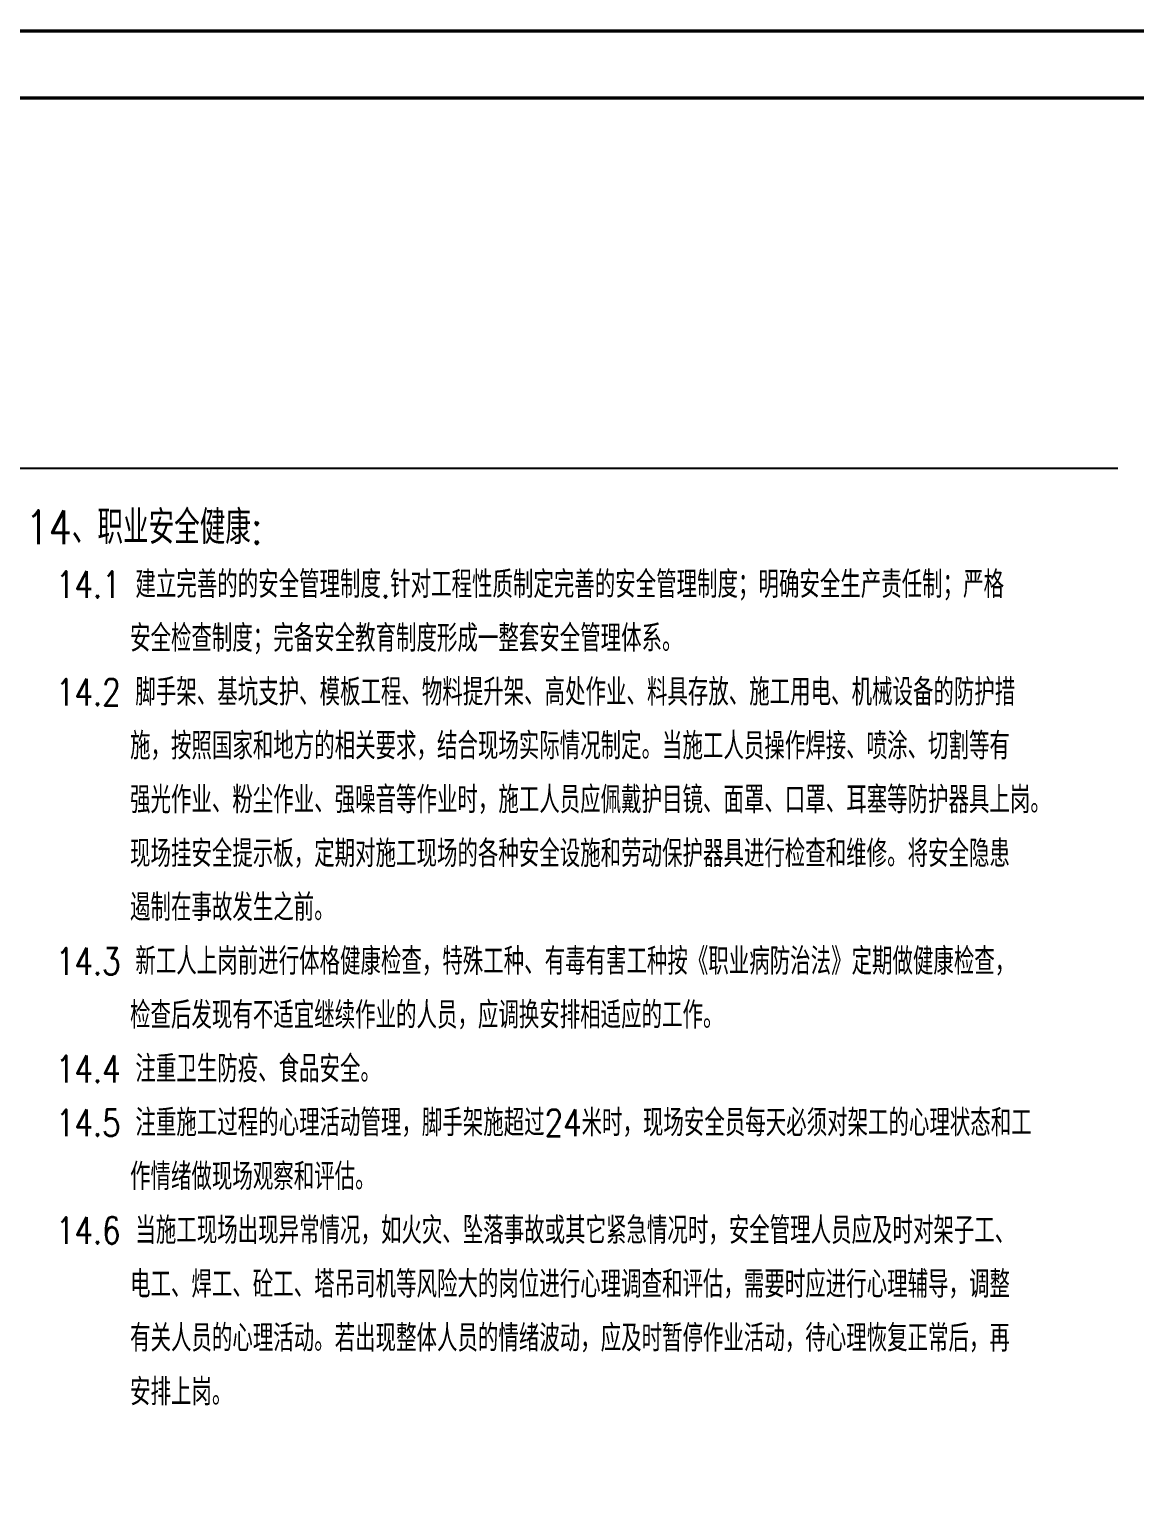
# Model space of a CAD drawing. Extents: x 497777 to 784122, y -229332 to 980813.
# Drawn here: x 556628 to 573055, y 759143 to 780820 of the extents above; entities that cross this region are included whole.
import ezdxf
from ezdxf.enums import TextEntityAlignment as Align

# ---------------------------------------------------------------- set-up
doc = ezdxf.new("R2010")
doc.units = 0
doc.header["$LTSCALE"] = 1000
doc.header["$MEASUREMENT"] = 0
for name, color, linetype in [('0-cxFrame', 155, 'Continuous'), ('S-SS', 111, 'Continuous'), ('S-TEXT', 211, 'Continuous'), ('S-TK', 165, 'Continuous')]:
    doc.layers.add(name, color=color, linetype=linetype)
doc.styles.add('cx_tuqian1', font='')
doc.styles.add('SS1', font='tj-romans1.shx', dxfattribs={"width": 0.7, "bigfont": 'tj-hztxt1.shx'})
doc.styles.add('黑体', font='simhei.ttf', dxfattribs={"height": 12})
doc.styles.get('cx_tuqian1').set_extended_font_data('SimSun')

# ---------------------------------------------------------------- blocks, each defined once
blk = doc.blocks.new('TK22.A1 L(Dragon)')
at = {"layer": '0-cxFrame', "color": 7, "const_width": 0.5}
blk.add_lwpolyline([(0, 0), (-841, 0), (-841, 594), (0, 594)], close=True, dxfattribs=at)
at = {"layer": '0-cxFrame', "const_width": 0.5}
blk.add_lwpolyline([(-80, 10), (-821, 10), (-821, 584), (-80, 584)], close=True, dxfattribs=at)
at = {"style": '黑体', "flags": 4}
blk.add_attdef('图幅', text='', height=3.3, dxfattribs=at).set_placement((-40, 3), align=Align.RIGHT)
at = {"layer": 'Defpoints', "color": 6, "flags": 4}
for tag, height, style, p in [('tufu', 3.3, '黑体', (-12, 12)), ('dwfname', 4, 'cx_tuqian1', (-80, 3))]:
    blk.add_attdef(tag, text='', height=height, dxfattribs=dict(at, style=style)).set_placement(p, align=Align.RIGHT)

msp = doc.modelspace()

# ---------------------------------------------------------------- linework, layer by layer
at = {"layer": 'S-TK'}
msp.add_line((506701.7, 774295.1), (572801.7, 774295.1), dxfattribs=at)

# ---------------------------------------------------------------- block references
at = {"layer": '0-cxFrame', "xscale": 100, "yscale": 100, "zscale": 100}
msp.add_blockref('TK22.A1 L(Dragon)', (581901.7, 721395.1), dxfattribs=at)

# ---------------------------------------------------------------- texts
at = {"layer": 'S-SS', "style": 'SS1', "width": 0.8}
for s, p in [('14.1 建立完善的的安全管理制度.针对工程性质制定完善的安全管理制度；明确安全生产责任制；严格', (557026.7, 772367.6)), ('安全检查制度；完备安全教育制度形成一整套安全管理体系。', (558126.7, 771567.6)), ('14.2 脚手架、基坑支护、模板工程、物料提升架、高处作业、料具存放、施工用电、机械设备的防护措', (557026.7, 770767.6)), ('施，按照国家和地方的相关要求，结合现场实际情况制定。当施工人员操作焊接、喷涂、切割等有', (558126.7, 769967.6)), ('强光作业、粉尘作业、强噪音等作业时，施工人员应佩戴护目镜、面罩、口罩、耳塞等防护器具上岗。', (558126.7, 769167.6)), ('现场挂安全提示板，定期对施工现场的各种安全设施和劳动保护器具进行检查和维修。将安全隐患', (558126.7, 768367.6)), ('遏制在事故发生之前。', (558126.7, 767567.6)), ('14.3 新工人上岗前进行体格健康检查，特殊工种、有毒有害工种按《职业病防治法》定期做健康检查，', (557026.7, 766767.6)), ('检查后发现有不适宜继续作业的人员，应调换安排相适应的工作。 ', (558126.7, 765967.6)), ('14.4 注重卫生防疫、食品安全。', (557026.7, 765167.6)), ('14.5 注重施工过程的心理活动管理，脚手架施超过24米时，现场安全员每天必须对架工的心理状态和工', (557026.7, 764367.6)), ('作情绪做现场观察和评估。', (558126.7, 763567.6)), ('14.6 当施工现场出现异常情况，如火灾、坠落事故或其它紧急情况时，安全管理人员应及时对架子工、', (557026.7, 762767.6)), ('电工、焊工、砼工、塔吊司机等风险大的岗位进行心理调查和评估，需要时应进行心理辅导，调整', (558126.7, 761967.6)), ('有关人员的心理活动。若出现整体人员的情绪波动，应及时暂停作业活动，待心理恢复正常后，再', (558126.7, 761167.6)), ('安排上岗。', (558126.7, 760367.6))]:
    msp.add_text(s, height=400, dxfattribs=at).set_placement(p)
at = {"layer": 'S-TEXT', "style": 'SS1', "width": 0.8}
msp.add_text('14、职业安全健康:', height=500, dxfattribs=at).set_placement((556576.7, 773167.6))

doc.saveas('drawing.dxf')
